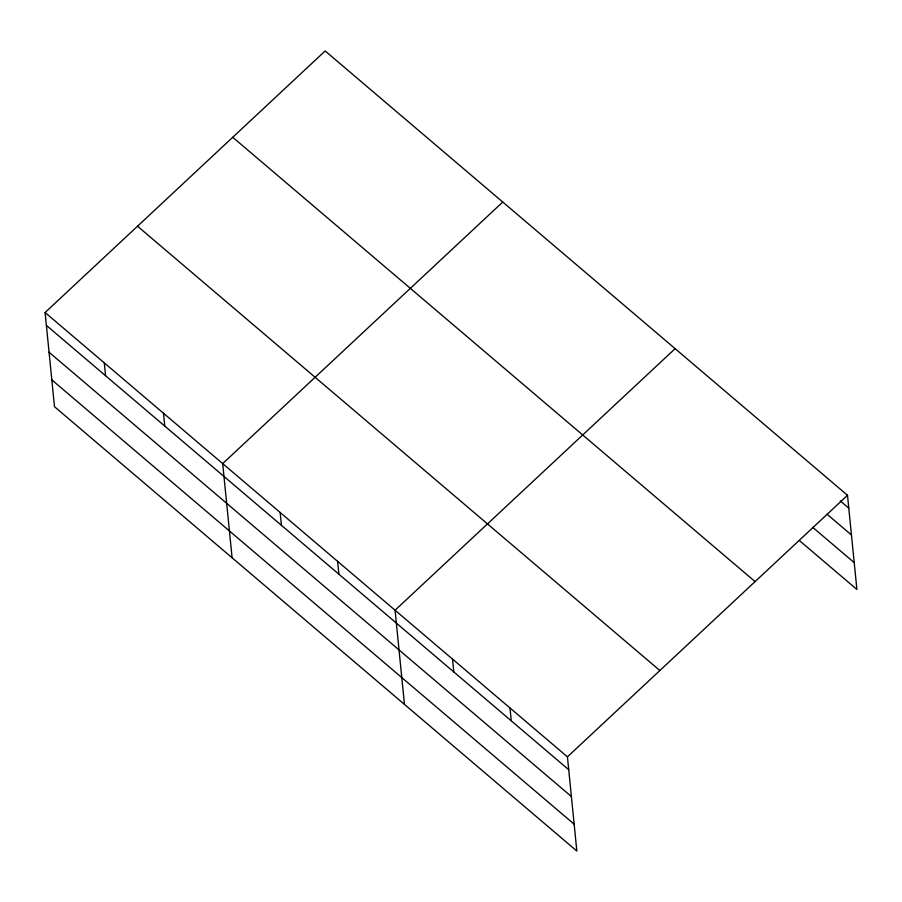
<?xml version="1.0" encoding="UTF-8"?>
<svg xmlns="http://www.w3.org/2000/svg" width="902" height="902" viewBox="0 0 902 902"><rect width="100%" height="100%" fill="white"/><g stroke="black" fill="none" stroke-linecap="round" stroke-linejoin="round"><path stroke-width="1.35" d="M45.1 312.532L567.437 756.846L576.84 851.037L54.503 406.712L45.1 312.532L325.16 50.963L847.497 495.288L856.9 589.468L799.443 540.591M502.752 202.037L222.693 463.594L232.096 557.786M675.124 348.657L395.065 610.226L404.468 704.406M567.437 756.846L847.497 495.288M840.269 500.903L848.782 508.142M826.987 514.163L851.465 534.987M812.725 527.332L854.217 562.634M232.739 137.284L755.075 581.598M137.521 226.21L659.858 670.536M46.385 325.385L568.722 769.71M49.058 352.231L571.406 796.545M51.82 379.877L574.157 824.191M509.98 707.969L511.265 720.833M452.522 659.103L453.807 671.956M337.607 561.348L338.893 574.202M280.15 512.471L281.435 525.336M163.499 413.24L164.784 426.105M104.294 362.886L105.579 375.739"/></g></svg>
